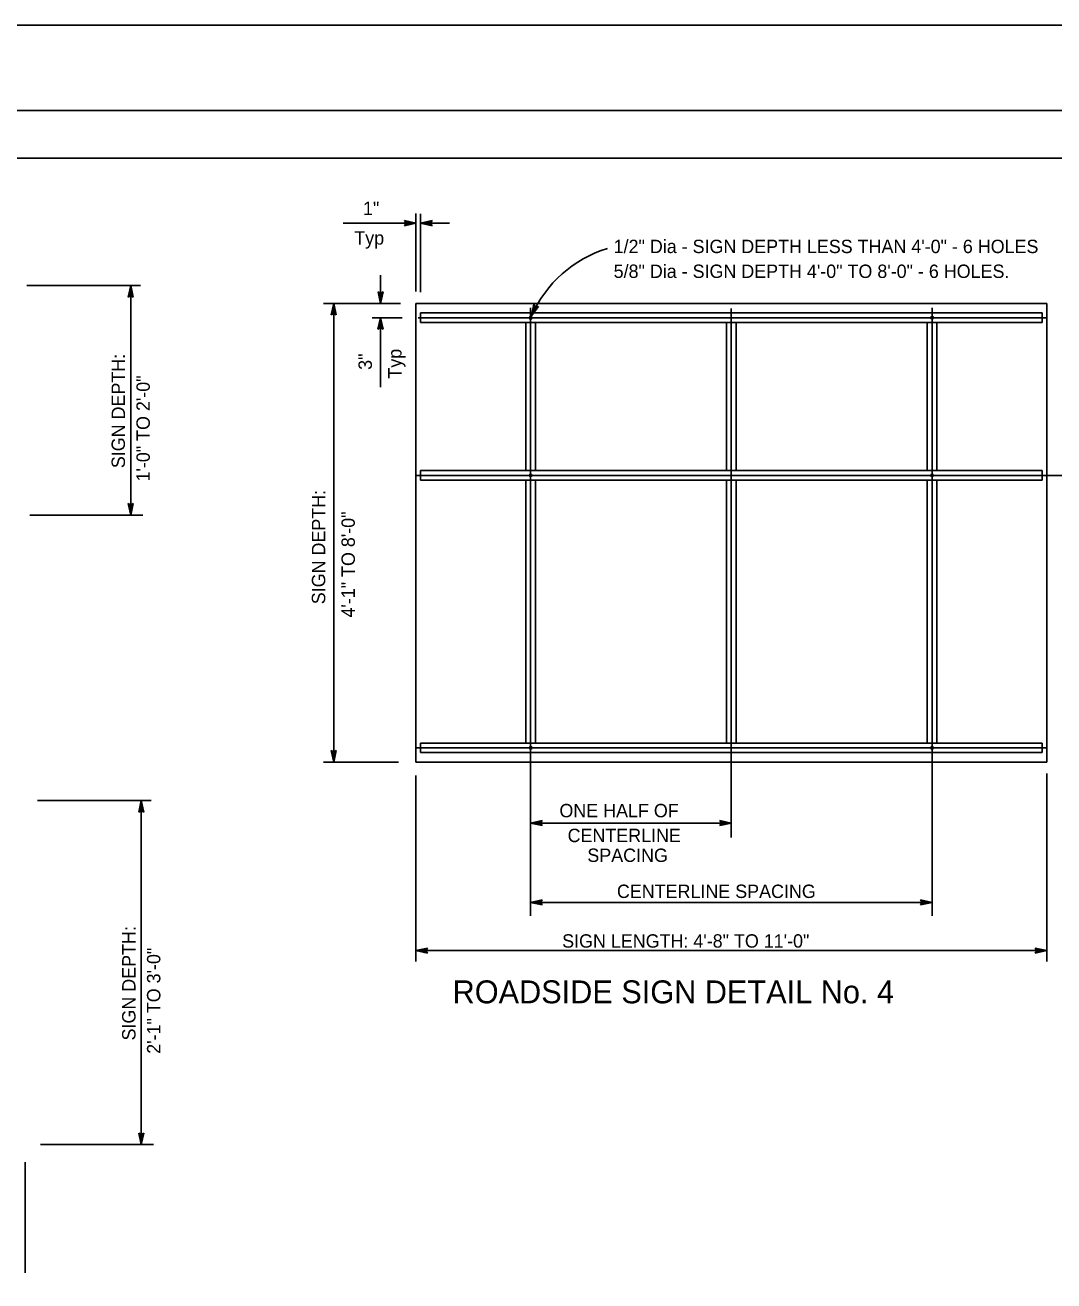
# Model space of a CAD drawing. Extents: x -894 to 866, y -476 to 714.
# Drawn here: x -274 to 264, y 57 to 714 of the extents above; entities that cross this region are included whole.
import ezdxf

# ---------------------------------------------------------------- set-up
doc = ezdxf.new("R2010")
doc.units = 0
for name, color, linetype in [('10 Sheet Format', 7, 'Continuous'), ('56 Stage 3 Anno', 7, 'Continuous'), ('57 Undefined', 7, 'Continuous'), ('60 Nongeo Data', 7, 'Continuous')]:
    doc.layers.add(name, color=color, linetype=linetype)

msp = doc.modelspace()

# ---------------------------------------------------------------- linework, layer by layer
at = {"layer": '10 Sheet Format'}
for p, q in [((-863.46, 668.96), (836.55, 668.96)), ((-813.45, 643.96), (811.55, 643.96))]:
    msp.add_line(p, q, dxfattribs=at)
for points in [[(-894.04, 713.56), (865.96, 713.56), (865.96, -476.44), (-894.04, -476.44)], [(-863.46, -431.04), (836.55, -431.04), (836.55, 668.96), (-863.46, 668.96)]]:
    msp.add_lwpolyline(points, close=True, dxfattribs=at)
at = {"layer": '56 Stage 3 Anno'}
for p, q in [((-75, 609.96), (-75.8, 611.3)), ((-75.8, 611.3), (-75.8, 611.3)), ((-75.8, 611.3), (-69.8, 609.96)), ((-69.8, 574.16), (-69.8, 614.95)), ((-67.34, 573.85), (-67.34, 614.8)), ((-67.34, 609.96), (-61.34, 611.29)), ((-61.34, 611.29), (-62.14, 609.96)), ((-61.34, 611.29), (-61.34, 611.29)), ((-69.8, 609.96), (-107.82, 609.96)), ((-69.8, 609.96), (-75.8, 608.63)), ((-75.8, 608.63), (-75, 609.96)), ((-75.8, 608.63), (-75.8, 608.63)), ((-75.58, 610.95), (-71.18, 609.96)), ((-71.19, 609.96), (-75.56, 608.99)), ((-72.56, 609.96), (-75.39, 609.34)), ((-75.35, 610.59), (-72.56, 609.96)), ((-75.17, 610.24), (-73.94, 609.97)), ((-73.94, 609.97), (-75.15, 609.7)), ((-69.8, 609.96), (-69.8, 609.96)), ((-52.27, 609.96), (-67.34, 609.96)), ((-61.34, 608.62), (-67.34, 609.96)), ((-67.34, 609.96), (-67.34, 609.96)), ((-61.56, 608.98), (-65.96, 609.96)), ((-65.95, 609.97), (-61.57, 610.93)), ((-64.58, 609.96), (-61.75, 610.59)), ((-61.79, 609.34), (-64.58, 609.96)), ((-63.19, 609.96), (-61.99, 610.23)), ((-61.97, 609.68), (-63.19, 609.96)), ((-62.14, 609.96), (-61.34, 608.62)), ((-61.34, 608.62), (-61.34, 608.62)), ((-88.31, 582.78), (-88.31, 567.97)), ((-273.36, 577.31), (-213.82, 577.31)), ((-220.37, 571.31), (-219.03, 577.31)), ((-219.03, 572.11), (-220.37, 571.31)), ((-220.01, 571.53), (-219.03, 575.93)), ((-219.65, 571.76), (-219.03, 574.55)), ((-219.31, 571.94), (-219.03, 573.17)), ((-219.03, 577.31), (-219.03, 457.23)), ((-219.03, 577.31), (-219.03, 577.31)), ((-219.03, 577.31), (-217.7, 571.31)), ((-219.03, 575.92), (-218.06, 571.55)), ((-219.03, 574.55), (-218.41, 571.73)), ((-219.03, 573.17), (-218.77, 571.96)), ((-217.7, 571.31), (-219.03, 572.11)), ((-88.31, 567.97), (-89.64, 573.97)), ((-89.64, 573.97), (-89.64, 573.97)), ((-89.64, 573.97), (-88.31, 573.17)), ((-88.31, 569.36), (-89.28, 573.73)), ((-88.31, 570.73), (-88.93, 573.55)), ((-88.31, 572.11), (-88.57, 573.32)), ((-88.31, 573.17), (-86.97, 573.97)), ((-86.97, 573.97), (-88.31, 567.97)), ((-87.33, 573.75), (-88.31, 569.35)), ((-87.69, 573.52), (-88.31, 570.73)), ((-88.03, 573.34), (-88.31, 572.11)), ((-86.97, 573.97), (-86.97, 573.97)), ((-220.37, 571.31), (-220.37, 571.31)), ((-217.7, 571.31), (-217.7, 571.31)), ((-77.88, 567.97), (-118.22, 567.97)), ((-114.15, 561.97), (-112.81, 567.97)), ((-113.79, 562.18), (-112.81, 566.59)), ((-113.43, 562.42), (-112.81, 565.2)), ((-112.81, 567.97), (-112.81, 328.01)), ((-112.81, 567.97), (-112.81, 567.97)), ((-112.81, 567.97), (-111.48, 561.97)), ((-112.81, 565.2), (-112.18, 562.38)), ((-112.8, 566.58), (-111.84, 562.2)), ((-88.31, 567.97), (-88.31, 567.97)), ((-9.81, 247.54), (-9.81, 565.73)), ((-9.35, 561.49), (-8.13, 567.51)), ((-5.69, 566.43), (-9.35, 561.49)), ((-8.79, 562.76), (-7.9, 567.15)), ((-6.1, 566.37), (-8.79, 562.75)), ((-8.23, 564.01), (-7.65, 566.85)), ((-6.53, 566.3), (-8.23, 564.01)), ((-8.13, 567.51), (-8.13, 567.51)), ((-8.13, 567.51), (-7.24, 566.24)), ((-7.66, 565.27), (-7.42, 566.49)), ((-6.91, 566.28), (-7.66, 565.27)), ((-7.24, 566.24), (-5.69, 566.43)), ((-5.69, 566.43), (-5.69, 566.43)), ((95.21, 288.57), (95.21, 565.24)), ((200.23, 247.54), (200.23, 565.73)), ((-112.81, 562.77), (-114.15, 561.97)), ((-114.15, 561.97), (-114.15, 561.97)), ((-113.09, 562.59), (-112.81, 563.82)), ((-112.81, 563.82), (-112.54, 562.61)), ((-111.48, 561.97), (-112.81, 562.77)), ((-111.48, 561.97), (-111.48, 561.97)), ((-92.64, 560.49), (-77.04, 560.49)), ((-89.65, 554.49), (-88.31, 560.49)), ((-89.29, 554.7), (-88.31, 559.11)), ((-88.31, 560.49), (-88.31, 524.09)), ((-88.31, 560.49), (-88.31, 560.49)), ((-88.31, 560.49), (-86.98, 554.49)), ((-88.31, 559.1), (-87.34, 554.72)), ((-68.64, 560.49), (260.22, 560.49)), ((-9.35, 561.49), (-9.35, 561.49)), ((-88.31, 555.29), (-89.65, 554.49)), ((-89.65, 554.49), (-89.65, 554.49)), ((-88.93, 554.94), (-88.31, 557.72)), ((-88.59, 555.11), (-88.31, 556.34)), ((-88.31, 557.72), (-87.69, 554.9)), ((-88.31, 556.34), (-88.04, 555.13)), ((-86.98, 554.49), (-88.31, 555.29)), ((-86.98, 554.49), (-86.98, 554.49)), ((-69.8, 478.01), (357.2, 478.01)), ((-219.03, 457.23), (-220.36, 463.23)), ((-220.36, 463.23), (-220.36, 463.23)), ((-220.36, 463.23), (-219.03, 462.43)), ((-219.03, 458.63), (-220, 463)), ((-219.03, 460), (-219.65, 462.82)), ((-219.03, 461.38), (-219.29, 462.59)), ((-219.03, 462.43), (-217.69, 463.23)), ((-217.69, 463.23), (-219.03, 457.23)), ((-218.05, 463.02), (-219.03, 458.61)), ((-218.41, 462.78), (-219.03, 460)), ((-218.75, 462.61), (-219.03, 461.38)), ((-217.69, 463.23), (-217.69, 463.23)), ((-271.73, 457.23), (-212.65, 457.23)), ((-219.03, 457.23), (-219.03, 457.23)), ((-69.8, 335.49), (260.22, 335.49)), ((-112.81, 328.01), (-114.14, 334.01)), ((-114.14, 334.01), (-114.14, 334.01)), ((-114.14, 334.01), (-112.81, 333.21)), ((-112.81, 329.4), (-113.78, 333.77)), ((-112.81, 330.77), (-113.43, 333.59)), ((-112.8, 332.15), (-113.07, 333.36)), ((-112.81, 333.21), (-111.47, 334.01)), ((-111.47, 334.01), (-112.81, 328.01)), ((-111.82, 333.79), (-112.81, 329.39)), ((-112.18, 333.56), (-112.81, 330.77)), ((-112.53, 333.38), (-112.8, 332.15)), ((-111.47, 334.01), (-111.47, 334.01)), ((-78.84, 328.01), (-118.22, 328.01)), ((-112.81, 328.01), (-112.81, 328.01)), ((260.22, 322.13), (260.22, 223.68)), ((-69.8, 321.07), (-69.8, 223.68)), ((-267.85, 307.85), (-208.3, 307.85)), ((-214.85, 301.85), (-213.51, 307.85)), ((-213.51, 302.65), (-214.85, 301.85)), ((-214.5, 302.07), (-213.51, 306.47)), ((-214.14, 302.3), (-213.51, 305.09)), ((-213.79, 302.48), (-213.52, 303.71)), ((-213.52, 303.71), (-213.25, 302.5)), ((-213.51, 307.85), (-213.51, 127.93)), ((-213.51, 307.85), (-213.51, 307.85)), ((-213.51, 307.85), (-212.18, 301.85)), ((-213.51, 306.46), (-212.54, 302.09)), ((-213.51, 305.09), (-212.89, 302.26)), ((-212.18, 301.85), (-213.51, 302.65)), ((-214.85, 301.85), (-214.85, 301.85)), ((-212.18, 301.85), (-212.18, 301.85)), ((-9.81, 296.15), (-3.81, 297.48)), ((95.21, 296.15), (-9.81, 296.15)), ((-3.81, 294.81), (-9.81, 296.15)), ((-9.81, 296.15), (-9.81, 296.15)), ((-4.03, 295.17), (-8.43, 296.15)), ((-8.42, 296.16), (-4.04, 297.12)), ((-7.05, 296.15), (-4.22, 296.78)), ((-4.26, 295.53), (-7.05, 296.15)), ((-5.67, 296.15), (-4.46, 296.42)), ((-4.44, 295.87), (-5.67, 296.15)), ((-3.81, 297.48), (-4.61, 296.15)), ((-4.61, 296.15), (-3.81, 294.81)), ((-3.81, 297.48), (-3.81, 297.48)), ((90.01, 296.15), (89.21, 297.49)), ((89.21, 297.49), (89.21, 297.49)), ((89.21, 297.49), (95.21, 296.15)), ((95.21, 296.15), (89.21, 294.82)), ((89.21, 294.82), (90.01, 296.15)), ((89.43, 297.14), (93.83, 296.15)), ((93.82, 296.15), (89.45, 295.18)), ((92.45, 296.15), (89.62, 295.53)), ((89.66, 296.78), (92.45, 296.15)), ((89.84, 296.43), (91.07, 296.16)), ((91.07, 296.16), (89.86, 295.89)), ((95.21, 296.15), (95.21, 296.15)), ((-3.81, 294.81), (-3.81, 294.81)), ((89.21, 294.82), (89.21, 294.82)), ((-9.81, 254.65), (-3.81, 255.98)), ((200.23, 254.65), (-9.81, 254.65)), ((-3.81, 253.31), (-9.81, 254.65)), ((-9.81, 254.65), (-9.81, 254.65)), ((-4.03, 253.66), (-8.43, 254.65)), ((-8.42, 254.65), (-4.04, 255.62)), ((-7.05, 254.65), (-4.22, 255.27)), ((-4.26, 254.02), (-7.05, 254.65)), ((-5.67, 254.65), (-4.46, 254.91)), ((-4.44, 254.37), (-5.67, 254.65)), ((-3.81, 255.98), (-4.61, 254.65)), ((-4.61, 254.65), (-3.81, 253.31)), ((-3.81, 255.98), (-3.81, 255.98)), ((-3.81, 253.31), (-3.81, 253.31)), ((195.03, 254.65), (194.23, 255.99)), ((194.23, 255.99), (194.23, 255.99)), ((194.23, 255.99), (200.23, 254.65)), ((200.23, 254.65), (194.23, 253.32)), ((194.23, 253.32), (195.03, 254.65)), ((194.23, 253.32), (194.23, 253.32)), ((194.45, 255.63), (198.85, 254.65)), ((198.84, 254.64), (194.46, 253.68)), ((197.47, 254.65), (194.64, 254.02)), ((194.68, 255.27), (197.47, 254.65)), ((194.86, 254.93), (196.09, 254.65)), ((196.09, 254.65), (194.88, 254.38)), ((200.23, 254.65), (200.23, 254.65)), ((-69.8, 229.39), (-63.8, 230.72)), ((-68.41, 229.4), (-64.03, 230.36)), ((-67.04, 229.39), (-64.21, 230.02)), ((-63.8, 230.72), (-64.6, 229.39)), ((-63.8, 230.72), (-63.8, 230.72)), ((255.02, 229.39), (254.22, 230.73)), ((254.22, 230.73), (254.22, 230.73)), ((254.22, 230.73), (260.22, 229.39)), ((254.44, 230.38), (258.84, 229.39)), ((254.67, 230.02), (257.46, 229.39)), ((260.22, 229.39), (-69.8, 229.39)), ((-63.8, 228.05), (-69.8, 229.39)), ((-69.8, 229.39), (-69.8, 229.39)), ((-64.02, 228.41), (-68.42, 229.39)), ((-64.25, 228.77), (-67.04, 229.39)), ((-65.66, 229.39), (-64.45, 229.66)), ((-64.43, 229.11), (-65.66, 229.39)), ((-64.6, 229.39), (-63.8, 228.05)), ((-63.8, 228.05), (-63.8, 228.05)), ((260.22, 229.39), (254.22, 228.06)), ((254.22, 228.06), (255.02, 229.39)), ((254.22, 228.06), (254.22, 228.06)), ((258.83, 229.39), (254.45, 228.42)), ((257.46, 229.39), (254.63, 228.77)), ((254.85, 229.67), (256.08, 229.4)), ((256.08, 229.4), (254.87, 229.13)), ((260.22, 229.39), (260.22, 229.39)), ((-213.51, 127.93), (-214.84, 133.93)), ((-214.84, 133.93), (-214.84, 133.93)), ((-214.84, 133.93), (-213.51, 133.13)), ((-213.52, 129.32), (-214.48, 133.7)), ((-213.51, 130.69), (-214.14, 133.52)), ((-213.51, 132.07), (-213.78, 133.28)), ((-213.51, 133.13), (-212.17, 133.93)), ((-212.17, 133.93), (-213.51, 127.93)), ((-212.53, 133.71), (-213.51, 129.31)), ((-212.89, 133.48), (-213.51, 130.69)), ((-213.23, 133.3), (-213.51, 132.07)), ((-212.17, 133.93), (-212.17, 133.93)), ((-266.21, 127.93), (-207.13, 127.93)), ((-213.51, 127.93), (-213.51, 127.93)), ((-274.23, 118.7), (-274.23, 60.83))]:
    msp.add_line(p, q, dxfattribs=at)
msp.add_arc((49.4, 535.38), 64.28, 107.18822, 156.04278, dxfattribs=at)
at = {"layer": '60 Nongeo Data'}
for p, q in [((-69.8, 567.97), (260.22, 567.97)), ((-69.8, 567.97), (-69.8, 328.01)), ((260.22, 567.97), (260.22, 328.01)), ((-67.34, 563), (257.76, 563)), ((-67.34, 563), (-67.34, 557.98)), ((257.76, 563), (257.76, 557.98)), ((-67.34, 557.98), (257.76, 557.98)), ((-12.32, 480.52), (-12.32, 557.98)), ((-7.3, 480.52), (-7.3, 557.98)), ((92.7, 480.52), (92.7, 557.98)), ((97.72, 480.52), (97.72, 557.98)), ((197.72, 480.52), (197.72, 557.98)), ((202.74, 480.52), (202.74, 557.98)), ((-67.34, 480.52), (-67.34, 475.5)), ((-67.34, 480.52), (257.76, 480.52)), ((257.76, 480.52), (257.76, 475.5)), ((-67.34, 475.5), (257.76, 475.5)), ((-12.32, 338), (-12.32, 475.5)), ((-7.3, 338), (-7.3, 475.5)), ((92.7, 338), (92.7, 475.5)), ((97.72, 338), (97.72, 475.5)), ((197.72, 338), (197.72, 475.5)), ((202.74, 338), (202.74, 475.5)), ((-67.34, 338), (257.76, 338)), ((-67.34, 338), (-67.34, 332.98)), ((257.76, 338), (257.76, 332.98)), ((-67.34, 332.98), (257.76, 332.98)), ((-69.8, 328.01), (260.22, 328.01))]:
    msp.add_line(p, q, dxfattribs=at)
for centre in [(-9.78, 560.42), (200.27, 560.53), (-9.79, 478.01), (200.24, 478), (-9.73, 335.49), (200.25, 335.47)]:
    msp.add_circle(centre, 0.64, dxfattribs=at)

# ---------------------------------------------------------------- texts
at = {"layer": '57 Undefined'}
for s, height, p in [('1"', 7, (-97.48, 614.22)), ('Typ', 7, (-102.04, 598.72)), ('1/2" Dia - SIGN DEPTH LESS THAN 4\'-0" - 6 HOLES', 7, (33.65, 594.29)), ('5/8" Dia - SIGN DEPTH 4\'-0" TO 8\'-0" - 6 HOLES.', 7, (33.65, 581.29)), ('ONE HALF OF', 7, (5.27, 299.15)), ('CENTERLINE', 7, (9.55, 286.15)), ('SPACING', 7, (19.89, 275.79)), ('CENTERLINE SPACING', 7, (35.36, 256.93)), ('SIGN LENGTH: 4\'-8" TO 11\'-0"', 7, (6.7, 230.95)), ('ROADSIDE SIGN DETAIL No. 4', 12, (-50.62, 201.82))]:
    msp.add_text(s, height=height, dxfattribs=at).set_placement(p)
for s, p in [('SIGN DEPTH:', (-222.03, 481.78)), ('3"', (-92.85, 533.21)), ('Typ', (-77.35, 528.64)), ('1\'-0" TO 2\'-0"', (-209.03, 474.81)), ('SIGN DEPTH:', (-117.25, 410.6)), ('4\'-1" TO 8\'-0"', (-101.75, 403.63)), ('SIGN DEPTH:', (-216.51, 182.4)), ('2\'-1" TO 3\'-0"', (-203.51, 175.42))]:
    msp.add_text(s, height=7, rotation=90, dxfattribs=at).set_placement(p)

doc.saveas('drawing.dxf')
